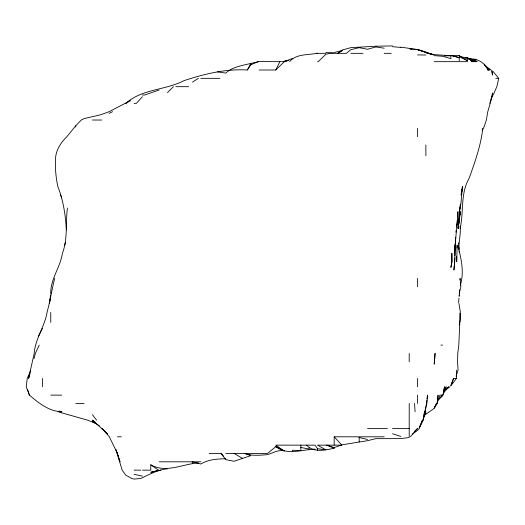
<?xml version="1.0" encoding="UTF-8"?>
<svg xmlns="http://www.w3.org/2000/svg" width="525" height="525" viewBox="0 0 525 525"><rect width="100%" height="100%" fill="white"/><g stroke="black" fill="none" stroke-linecap="round" stroke-linejoin="round"><path stroke-width="0.79" d="M456.75 256.436L456.704 261.739L457.17 245.07L457.026 248.095M460.031 279.93L460.051 278.414L460.858 286.748L459.231 293.383M456.448 378.446L453.567 378.446L450.89 385.724L456.448 378.446L456.579 370.112M50.748 293.718C50.308 279.077 60.316 267.488 62.383 253.404C67.974 238.855 65.422 223.112 67.423 208.064M455.969 232.181L456.022 230.665M454.781 257.952L454.374 264.016M454.926 255.675L455.306 243.554M458.509 226.124L458.351 228.395L459.848 211.719L459.303 220.06L457.925 228.395L460.523 211.719L459.716 215.723M458.614 224.608L458.87 220.815M459.729 289.78L459.231 295.549M454.263 265.532L453.935 270.073L454.755 261.739L455.195 245.07L454.328 253.404L457.4 220.06L457.045 222.331M455.418 242.038L455.766 237.49M459.9 207.178L459.533 211.719L460.464 204.146L460.195 205.662M458.607 302.662L458.981 298.115M459.106 296.599L459.231 295.083M426.549 403.456L426.891 400.424M427.061 398.908L427.488 395.122L426.864 403.456L424.909 411.79L425.88 406.402M458.561 244.315L458.752 242.812M50.584 295.083L49.37 303.424L50.577 297.859M461.757 191.257L462.42 186.716L460.957 203.385L459.231 211.719L459.952 207.178M456.448 226.124L456.691 224.608M460.149 228.395C463.91 211.798 460.235 193.673 469.087 178.375C474.922 162.074 480.834 145.674 482.797 128.356M34.171 353.437C35.254 338.546 44.907 326.333 47.171 311.758C50.275 300.746 51.837 289.465 54.659 278.414M459.231 324.949L460.208 320.092L460.051 313.274M461.186 194.289L461.495 192.773L461.199 195.051L462.742 186.716L461.81 191.257M423.918 414.822L424.567 411.79L423.36 420.131L419.278 427.77M34.079 353.962L28.593 378.446L30.089 373.144M426.051 405.667L426.379 404.197M484.87 65.618L491.118 70.002L492.575 75.206L492.575 70.862L498.75 78.343L496.834 86.678L493.185 95.012M443.33 392.09L444.563 386.787L443.113 395.122L439.963 395.122L437.082 403.456L438.086 395.122L437.2 403.456L434.221 408.023L436.57 403.456L434.221 408.338L425.88 414.232M460.313 285.233C463.87 274.135 461.961 262.231 459.231 251.173M34.079 358.555L35.365 353.437L39.218 345.102M489.91 103.353L492.575 92.971L492.575 95.012L487.791 111.687L486.36 120.022L484.234 126.505L482.18 130.443M456.081 376.176L458.056 370.112L457.551 361.777L457.761 353.437L458.804 345.102L460.287 311.758L458.962 303.424M64.687 245.07L65.428 242.793M422.769 420.131L425.88 411.79L423.813 415.964M450.89 385.435L453.567 378.446M419.206 427.77L422.467 420.131L419.239 428.466L417.546 430.382L412.414 434.103M442.929 394.426L446.197 386.787L444.38 390.436M30.627 370.808L27.228 378.446L26.25 386.787L29.374 395.122M259.153 70.002L275.783 70.002L279.825 61.668L284.163 61.668L287.195 60.966M38.246 336.768L42.413 328.427M127.857 102.29L125.777 103.353C142.321 88.745 165.322 90.372 184.131 80.594C204.507 73.927 225.763 68.677 247.334 70.002L250.819 63.42L259.153 61.576L279.825 61.668M423.399 417.408L425.88 413.333M247.334 70.002L250.819 64.785L258.123 61.668M125.167 103.353L109.102 111.713L100.767 114.745L84.092 118.611L81.25 120.022L75.757 125.757L66.859 136.697C60.053 143.253 54.869 151.942 55.492 161.707C55.204 170.113 56.096 178.5 57.881 186.716C63.079 200.032 65.468 214.154 66.216 228.395M491.617 97.355L492.575 96.154M443.586 392.871L448.75 386.787L446.893 388.264M410.353 436.8L417.546 428.466L414.212 431.648M438.349 399.886L442.555 395.122L440.888 396.788M142.446 96.698L136.375 103.353L134.111 103.353M289.577 61.668C296.356 53.543 308.096 55.217 317.513 53.196M167.455 92.617L173.407 86.678M275.828 69.976L284.163 61.806M438.388 399.696L442.555 395.935M283.474 450.411L275.828 446.617L267.494 453.475L225.809 453.475M58.117 411.79L59.082 411.121L61.911 411.79C49.403 411.541 38.502 403.062 29.466 395.122L27.7 389.819M192.465 82.189L198.253 78.343M445.705 389.668L450.122 386.787M341.847 50.892L337.798 53.333L342.517 49.941L350.858 47.65L375.867 46.22L392.536 45.918M109.102 113.446L112.54 111.687M167.455 468.792C157.841 469.672 149.336 474.456 140.752 478.485L134.111 479.082L131.834 478.485L125.777 475.171L122.154 470.151L116.018 449.689L119.989 461.81L117.443 453.475L109.331 436.8L102.145 428.466L107.494 433.899L92.525 420.131L95.694 422.618M125.777 102.992L130.64 100.728M284.163 61.668L292.504 58.38M284.163 450.752C277.955 449.669 273.079 452.878 267.494 454.67C259.954 455.136 252.105 456.218 244.867 453.475L250.819 455.634L234.15 461.245L225.809 459.664L221.117 453.475L209.14 453.475M159.121 90.011L144.624 95.012L142.446 95.012M334.182 447.549L334.182 448.206L326.727 445.141L334.182 447.549L342.517 444.734L367.526 440.678L375.867 438.657L400.87 438.618L409.211 437.502M156.745 470.722L150.787 472.264L160.794 470.151M334.182 52.474L342.517 50.485M334.182 448.206C325.178 450.142 313.668 452.99 306.672 445.141M284.163 61.103L288.711 60.362M275.828 446.617C287.346 455.759 302.092 449.472 315.236 449.137M198.529 462.912C182.621 463.897 166.136 473.55 150.787 464.815L150.787 470.151L142.446 470.151M444.826 55.735L450.89 55.368L459.231 57.658L450.89 55.427L459.231 55.611L467.565 60.762L467.565 57.763L459.985 56.753M225.809 458.771C217.16 458.889 208.366 459.434 200.799 464.021L192.216 461.81L159.121 461.81M444.826 55.84L450.89 55.755L434.221 54.626L425.88 52.69L433.473 54.856L428.223 53.333M465.288 57.894L467.565 57.868L475.899 61.668L475.899 60.309L467.565 58.268L475.899 61.668M316.805 53.333L325.848 53.333M350.858 53.333L362.965 53.333M384.202 53.333L391.184 53.333M317.513 61.668L318.163 61.668L325.848 54.285L329.621 53.333L346.369 53.333L350.858 49.658L359.192 47.677L367.526 49.258L375.867 46.948L384.202 48.202M434.221 61.668L467.565 61.668M471.463 61.668L477.179 61.668M487.233 70.002L489.346 70.002L484.234 64.273L480.795 61.668L475.899 59.272L468.32 58.642M200.799 78.343L219.844 78.343M495.797 78.343L498.75 78.343M175.796 86.678L188.659 86.678M92.433 120.022L101.752 120.022M440.915 345.102L442.555 345.102M50.748 395.122L61.714 395.122M75.757 403.456L84.092 403.456M367.526 428.466L387.443 428.466M392.536 428.466L409.211 428.466M117.443 436.8L121.354 436.8M334.182 445.141L334.182 436.8L358.24 436.8L359.192 437.555L367.526 439.445M359.192 436.8L384.202 436.8M192.465 461.81L200.799 461.81M134.111 470.151L140.68 470.151M465.288 57.993L467.565 57.999L472.762 61.668L467.565 57.763M417.546 54.902L425.88 55.027M325.848 52.598L333.428 52.802M434.221 55.643L442.555 56.273L450.89 58.61L450.89 55.368M392.536 46.699L400.87 47.414M417.546 49.599L425.88 52.461L417.546 49.586L413.759 49.245C420.689 49.527 427.009 52.69 433.486 54.83M284.163 451.106L275.828 445.141L315.066 445.141L317.513 448.691L325.848 449.827L317.513 445.141L341.86 445.141L334.182 436.8M417.546 49.586L400.87 47.145M217.475 71.886L225.809 73.093C232.49 66.747 242.235 65.592 250.819 63.42L250.819 64.785M300.838 447.497L309.173 449.019L309.173 447.641M468.32 58.734L475.899 60.309M134.111 474.344L142.446 476.103M59.082 412.092L87.504 420.131L95.465 423.222M392.536 433.742L400.87 436.459M95.904 423.15L92.433 421.608L99.376 425.762M460.615 57.337L467.565 60.762M234.15 453.475L242.484 458.364M150.787 464.815L159.121 470.531L158.983 470.151M486.504 67.298L489.346 70.002M221.117 453.475L223.729 456.415M484.234 64.608L488.578 70.002L484.234 64.273M92.433 414.704L96.574 420.131M60.651 195.051L61.812 197.827M192.216 461.81L192.465 463.641L192.465 462.066M458.942 248.883L458.561 245.831L458.975 249.795M66.38 228.395L66.57 229.911M460.136 226.124C461.153 234.832 457.951 243.416 459.231 252.157M414.547 403.456L415.078 411.79M459.231 55.611L459.231 60.756M425.88 145.031L425.88 155.735M417.546 128.356L417.546 136.697M417.546 278.414L417.546 286.748M417.546 378.446L417.546 386.787M417.546 395.122L417.546 403.456M409.211 353.437L409.211 361.777M409.211 403.456L409.211 436.8M359.192 437.555L359.192 441.912M317.513 448.691L317.513 450.575M300.838 445.141L300.838 450.594L292.504 450.207L292.504 451.658M75.757 125.757L75.757 127.057M59.082 411.121L59.082 411.79M50.748 312.414L50.748 322.409M42.413 378.446L42.413 386.787M451.848 253.404L451.835 261.739L450.89 267.435L452.038 261.739L451.848 253.404M435.067 353.437L434.221 364.042L435.067 353.437M457.971 220.06L456.435 226.879L458.056 220.06L457.852 211.719L457.971 220.06M412.243 49.107L409.966 48.897L412.243 49.114"/></g></svg>
